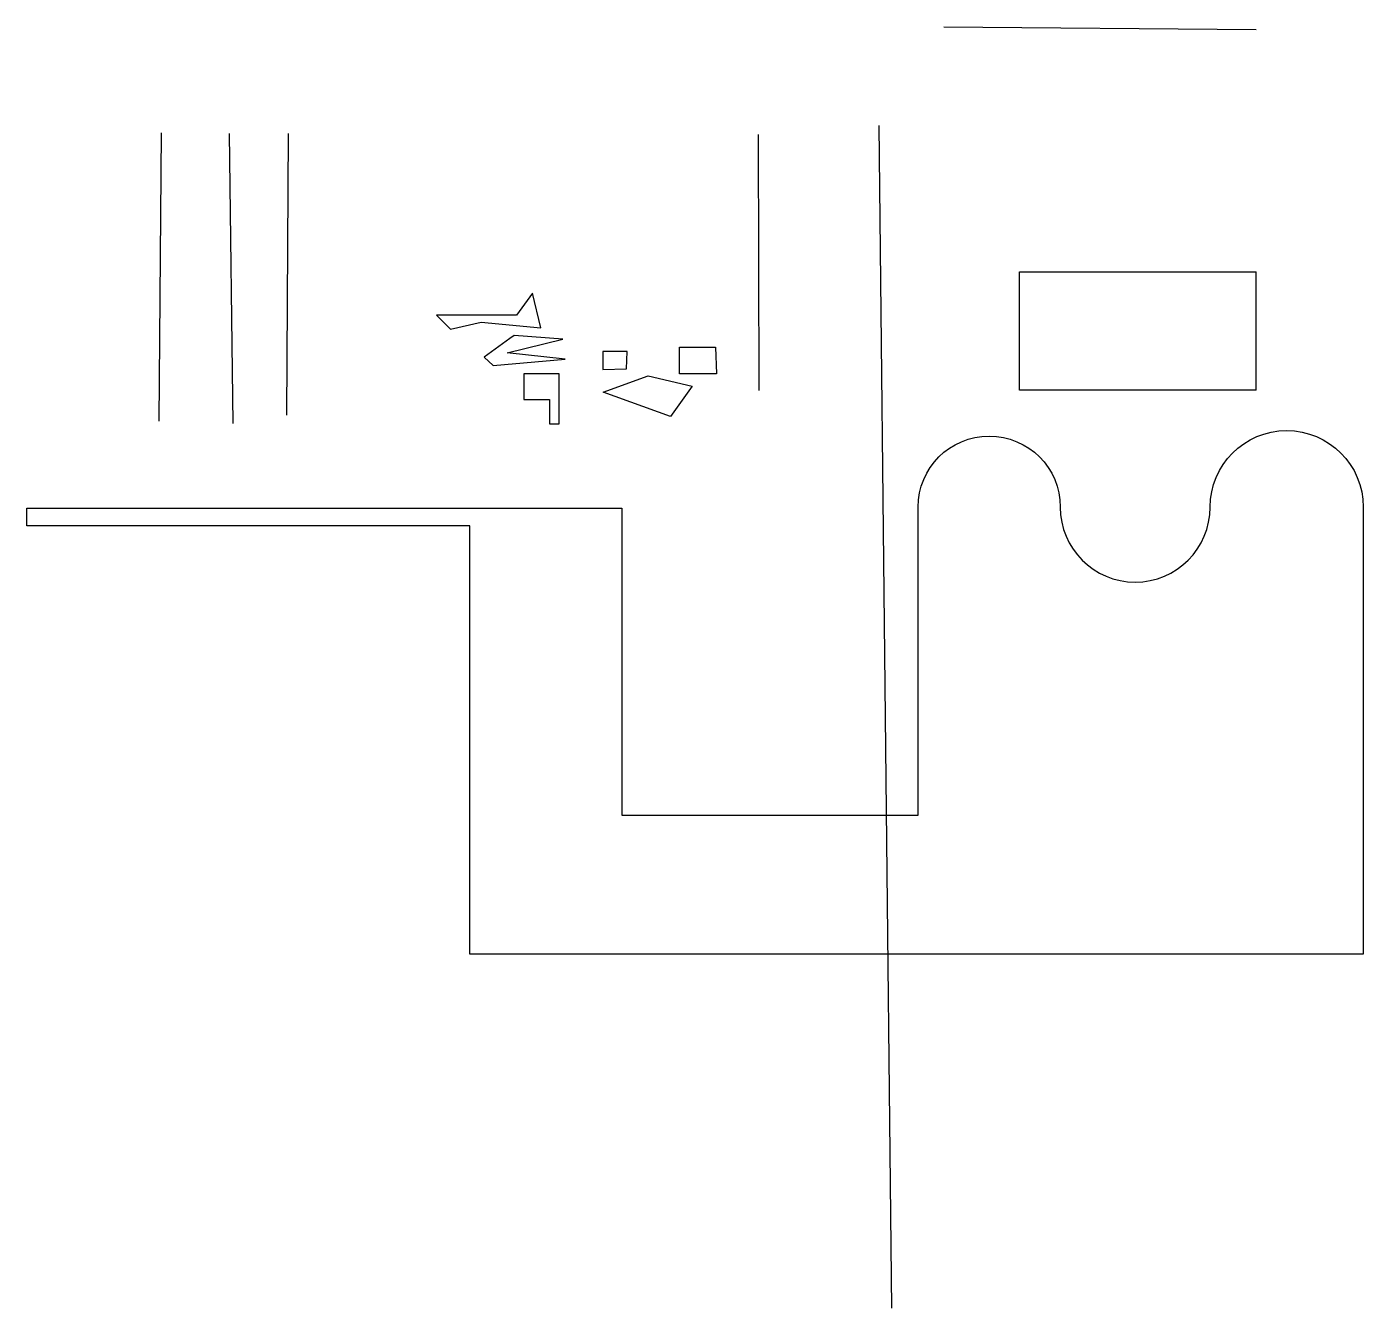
# Model space of a CAD drawing. Header units: millimetres. Extents: x -236 to 329, y -375 to 167.
import ezdxf

# ---------------------------------------------------------------- set-up
doc = ezdxf.new("R2010")
doc.units = ezdxf.units.MM
doc.header["$MEASUREMENT"] = 0

msp = doc.modelspace()

# ---------------------------------------------------------------- linework, layer by layer
for p, q in [((151.42, 167.01), (283.37, 165.81)), ((123.95, 125.32), (129.37, -374.65)), ((-179.29, 122.2), (-180.34, 0.34)), ((-150.58, 121.85), (-149, -0.71)), ((-126.21, 2.79), (-125.51, 121.94)), ((73.38, 13.32), (73.19, 121.51)), ((183.37, 63.42), (283.37, 63.42)), ((183.37, 13.42), (183.37, 63.42)), ((283.37, 13.42), (283.37, 63.42)), ((-22.31, 54.39), (-29.16, 45.03)), ((-18.91, 39.75), (-22.31, 54.39)), ((-29.16, 45.03), (-62.93, 45.03)), ((-62.93, 45.03), (-56.96, 39.25)), ((-56.96, 39.25), (-44.07, 42.07)), ((-44.07, 42.07), (-18.91, 39.75)), ((-31.94, 35.2), (-42.86, 27.41)), ((-33.08, 29.23), (-9.62, 35.01)), ((-30.18, 36.46), (-31.94, 35.2)), ((-9.62, 35.01), (-30.18, 36.46)), ((-8.55, 26.53), (-33.08, 29.23)), ((17.57, 29.79), (7.32, 29.79)), ((7.32, 29.79), (7.32, 22.19)), ((17.38, 22.44), (17.57, 29.79)), ((39.77, 20.37), (39.77, 31.55)), ((39.77, 31.55), (54.92, 31.55)), ((54.92, 31.55), (55.43, 20.37)), ((-42.86, 27.41), (-39.06, 23.77)), ((-39.06, 23.77), (-8.55, 26.53)), ((-11.13, 20.37), (-26.1, 20.37)), ((-26.1, 20.37), (-26.1, 9.44)), ((-11.13, -0.17), (-11.13, 20.37)), ((7.32, 22.19), (17.38, 22.44)), ((7.5, 12.54), (26.52, 19.43)), ((26.52, 19.43), (45.1, 15.04)), ((55.43, 20.37), (39.77, 20.37)), ((35.97, 2.27), (7.5, 12.54)), ((45.1, 15.04), (35.97, 2.27)), ((283.37, 13.42), (183.37, 13.42)), ((-26.1, 9.44), (-15.15, 9.44)), ((-15.15, 9.44), (-15.15, -0.8)), ((-15.15, -0.8), (-11.13, -0.8)), ((-11.13, -0.8), (-11.13, -0.17))]:
    msp.add_line(p, q)
msp.add_lwpolyline([(-236.1, -36.51), (15.33, -36.51), (15.33, -166.3), (140.59, -166.3), (140.59, -36.05, -1), (200.65, -36.05, 1), (263.98, -36.05, -1), (328.7, -36.05), (328.7, -224.92), (-48.92, -224.92), (-48.92, -43.95), (-236.1, -43.95), (-236.1, -36.51)], format="xyb")

doc.saveas('drawing.dxf')
